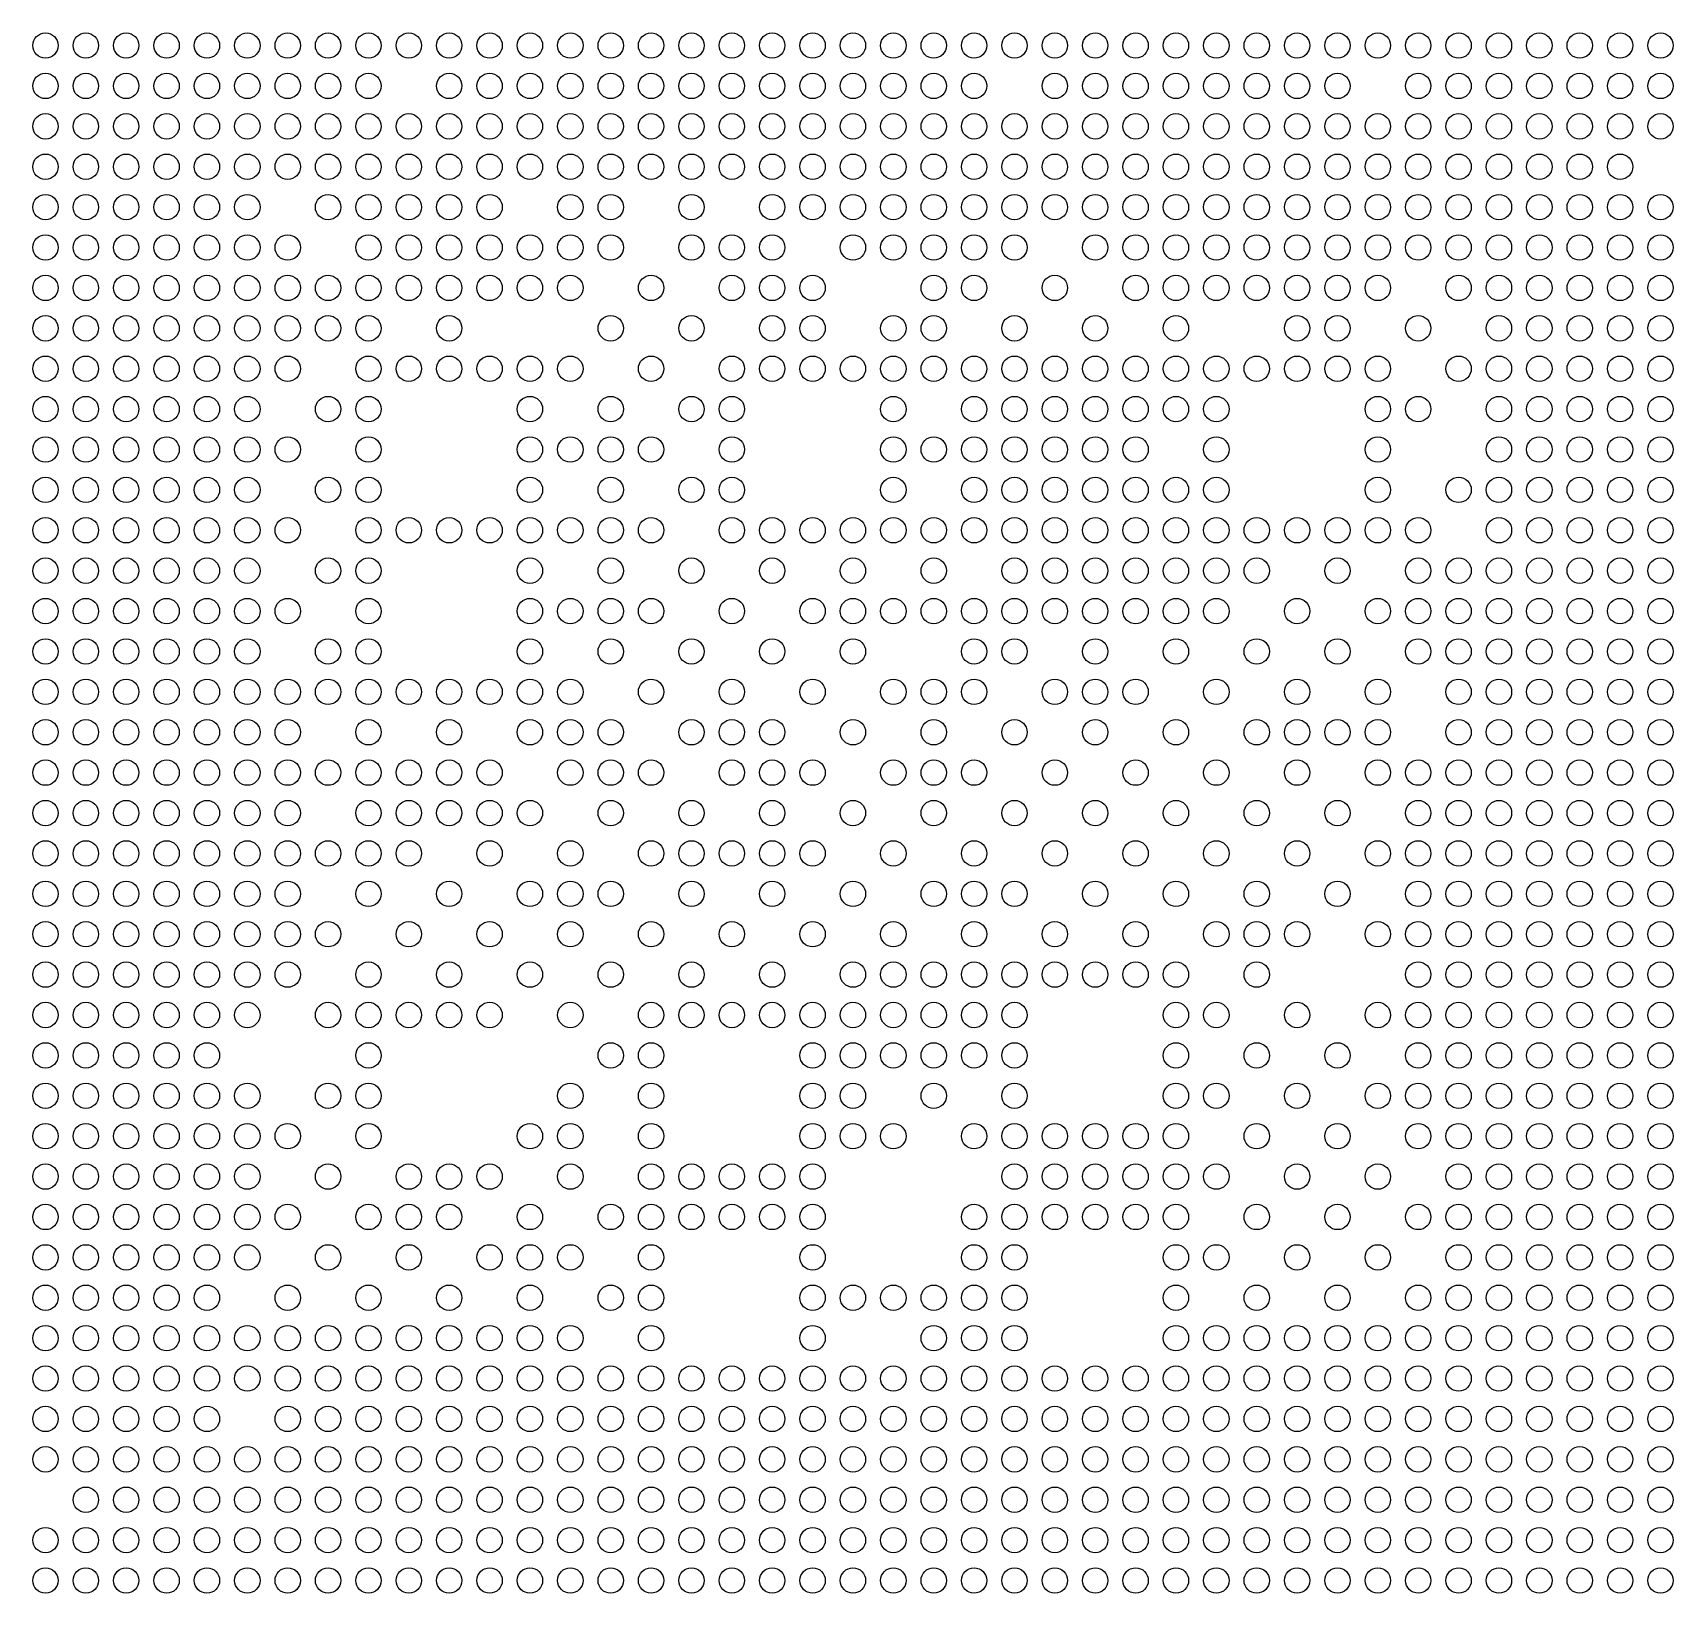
# Model space of a CAD drawing. Header units: millimetres. Extents: x 389 to 494, y 48 to 153.
# Drawn here: x 471.52 to 485.74, y 94.06 to 107.58 of the extents above; entities outside this region: 1.
import ezdxf

# ---------------------------------------------------------------- set-up
doc = ezdxf.new("R2010")
doc.units = ezdxf.units.MM

msp = doc.modelspace()

# ---------------------------------------------------------------- linework, layer by layer
for centre, radius in [((471.628, 107.474), 0.11), ((471.978, 107.474), 0.11), ((472.328, 107.474), 0.11), ((472.678, 107.474), 0.11), ((473.028, 107.474), 0.11), ((473.378, 107.474), 0.11), ((473.728, 107.474), 0.11), ((474.078, 107.474), 0.11), ((474.428, 107.474), 0.11), ((474.778, 107.474), 0.11), ((475.128, 107.474), 0.11), ((475.478, 107.474), 0.11), ((475.828, 107.474), 0.11), ((476.178, 107.474), 0.11), ((476.528, 107.474), 0.11), ((476.878, 107.474), 0.11), ((477.228, 107.474), 0.11), ((477.578, 107.474), 0.11), ((477.928, 107.474), 0.11), ((478.278, 107.474), 0.11), ((478.628, 107.474), 0.11), ((478.978, 107.474), 0.11), ((479.328, 107.474), 0.11), ((479.678, 107.474), 0.11), ((480.028, 107.474), 0.11), ((480.378, 107.474), 0.11), ((480.728, 107.474), 0.11), ((481.078, 107.474), 0.11), ((481.428, 107.474), 0.11), ((481.778, 107.474), 0.11), ((482.128, 107.474), 0.11), ((482.478, 107.474), 0.11), ((482.828, 107.474), 0.11), ((483.178, 107.474), 0.11), ((483.528, 107.474), 0.11), ((483.878, 107.474), 0.11), ((484.228, 107.474), 0.11), ((484.578, 107.474), 0.11), ((484.928, 107.474), 0.11), ((485.278, 107.474), 0.11), ((485.628, 107.474), 0.11), ((471.628, 107.124), 0.11), ((471.978, 107.124), 0.11), ((472.328, 107.124), 0.11), ((472.678, 107.124), 0.11), ((473.028, 107.124), 0.11), ((473.378, 107.124), 0.11), ((473.728, 107.124), 0.11), ((474.078, 107.124), 0.11), ((474.428, 107.124), 0.11), ((475.128, 107.124), 0.11), ((475.478, 107.124), 0.11), ((475.828, 107.124), 0.11), ((476.178, 107.124), 0.11), ((476.528, 107.124), 0.11), ((476.878, 107.124), 0.11), ((477.228, 107.124), 0.11), ((477.578, 107.124), 0.11), ((477.928, 107.124), 0.11), ((478.278, 107.124), 0.11), ((478.628, 107.124), 0.11), ((478.978, 107.124), 0.11), ((479.328, 107.124), 0.11), ((479.678, 107.124), 0.11), ((480.378, 107.124), 0.11), ((480.728, 107.124), 0.11), ((481.078, 107.124), 0.11), ((481.428, 107.124), 0.11), ((481.778, 107.124), 0.11), ((482.128, 107.124), 0.11), ((482.478, 107.124), 0.11), ((482.828, 107.124), 0.11), ((483.528, 107.124), 0.11), ((483.878, 107.124), 0.11), ((484.228, 107.124), 0.11), ((484.578, 107.124), 0.11), ((484.928, 107.124), 0.11), ((485.278, 107.124), 0.11), ((485.628, 107.124), 0.11), ((471.628, 106.774), 0.11), ((471.978, 106.774), 0.11), ((472.328, 106.774), 0.11), ((472.678, 106.774), 0.11), ((473.028, 106.774), 0.11), ((473.378, 106.774), 0.11), ((473.728, 106.774), 0.11), ((474.078, 106.774), 0.11), ((474.428, 106.774), 0.11), ((474.778, 106.774), 0.11), ((475.128, 106.774), 0.11), ((475.478, 106.774), 0.11), ((475.828, 106.774), 0.11), ((476.178, 106.774), 0.11), ((476.528, 106.774), 0.11), ((476.878, 106.774), 0.11), ((477.228, 106.774), 0.11), ((477.578, 106.774), 0.11), ((477.928, 106.774), 0.11), ((478.278, 106.774), 0.11), ((478.628, 106.774), 0.11), ((478.978, 106.774), 0.11), ((479.328, 106.774), 0.11), ((479.678, 106.774), 0.11), ((480.028, 106.774), 0.11), ((480.378, 106.774), 0.11), ((480.728, 106.774), 0.11), ((481.078, 106.774), 0.11), ((481.428, 106.774), 0.11), ((481.778, 106.774), 0.11), ((482.128, 106.774), 0.11), ((482.478, 106.774), 0.11), ((482.828, 106.774), 0.11), ((483.178, 106.774), 0.11), ((483.528, 106.774), 0.11), ((483.878, 106.774), 0.11), ((484.228, 106.774), 0.11), ((484.578, 106.774), 0.11), ((484.928, 106.774), 0.11), ((485.278, 106.774), 0.11), ((485.628, 106.774), 0.11), ((471.628, 106.424), 0.11), ((471.978, 106.424), 0.11), ((472.328, 106.424), 0.11), ((472.678, 106.424), 0.11), ((473.028, 106.424), 0.11), ((473.378, 106.424), 0.11), ((473.728, 106.424), 0.11), ((474.078, 106.424), 0.11), ((474.428, 106.424), 0.11), ((474.778, 106.424), 0.11), ((475.128, 106.424), 0.11), ((475.478, 106.424), 0.11), ((475.828, 106.424), 0.11), ((476.178, 106.424), 0.11), ((476.528, 106.424), 0.11), ((476.878, 106.424), 0.11), ((477.228, 106.424), 0.11), ((477.578, 106.424), 0.11), ((477.928, 106.424), 0.11), ((478.278, 106.424), 0.11), ((478.628, 106.424), 0.11), ((478.978, 106.424), 0.11), ((479.328, 106.424), 0.11), ((479.678, 106.424), 0.11), ((480.028, 106.424), 0.11), ((480.378, 106.424), 0.11), ((480.728, 106.424), 0.11), ((481.078, 106.424), 0.11), ((481.428, 106.424), 0.11), ((481.778, 106.424), 0.11), ((482.128, 106.424), 0.11), ((482.478, 106.424), 0.11), ((482.828, 106.424), 0.11), ((483.178, 106.424), 0.11), ((483.528, 106.424), 0.11), ((483.878, 106.424), 0.11), ((484.228, 106.424), 0.11), ((484.578, 106.424), 0.11), ((484.928, 106.424), 0.11), ((485.278, 106.424), 0.11), ((471.628, 106.074), 0.11), ((471.978, 106.074), 0.11), ((472.328, 106.074), 0.11), ((472.678, 106.074), 0.11), ((473.028, 106.074), 0.11), ((473.378, 106.074), 0.11), ((474.078, 106.074), 0.11), ((474.428, 106.074), 0.11), ((474.778, 106.074), 0.11), ((475.128, 106.074), 0.11), ((475.478, 106.074), 0.11), ((476.178, 106.074), 0.11), ((476.528, 106.074), 0.11), ((477.228, 106.074), 0.11), ((477.928, 106.074), 0.11), ((478.278, 106.074), 0.11), ((478.628, 106.074), 0.11), ((478.978, 106.074), 0.11), ((479.328, 106.074), 0.11), ((479.678, 106.074), 0.11), ((480.028, 106.074), 0.11), ((480.378, 106.074), 0.11), ((480.728, 106.074), 0.11), ((481.078, 106.074), 0.11), ((481.428, 106.074), 0.11), ((481.778, 106.074), 0.11), ((482.128, 106.074), 0.11), ((482.478, 106.074), 0.11), ((482.828, 106.074), 0.11), ((483.178, 106.074), 0.11), ((483.528, 106.074), 0.11), ((483.878, 106.074), 0.11), ((484.228, 106.074), 0.11), ((484.578, 106.074), 0.11), ((484.928, 106.074), 0.11), ((485.278, 106.074), 0.11), ((485.628, 106.074), 0.11), ((471.628, 105.724), 0.11), ((471.978, 105.724), 0.11), ((472.328, 105.724), 0.11), ((472.678, 105.724), 0.11), ((473.028, 105.724), 0.11), ((473.378, 105.724), 0.11), ((473.728, 105.724), 0.11), ((474.428, 105.724), 0.11), ((474.778, 105.724), 0.11), ((475.128, 105.724), 0.11), ((475.478, 105.724), 0.11), ((475.828, 105.724), 0.11), ((476.178, 105.724), 0.11), ((476.528, 105.724), 0.11), ((477.228, 105.724), 0.11), ((477.578, 105.724), 0.11), ((477.928, 105.724), 0.11), ((478.628, 105.724), 0.11), ((478.978, 105.724), 0.11), ((479.328, 105.724), 0.11), ((479.678, 105.724), 0.11), ((480.028, 105.724), 0.11), ((480.728, 105.724), 0.11), ((481.078, 105.724), 0.11), ((481.428, 105.724), 0.11), ((481.778, 105.724), 0.11), ((482.128, 105.724), 0.11), ((482.478, 105.724), 0.11), ((482.828, 105.724), 0.11), ((483.178, 105.724), 0.11), ((483.528, 105.724), 0.11), ((483.878, 105.724), 0.11), ((484.228, 105.724), 0.11), ((484.578, 105.724), 0.11), ((484.928, 105.724), 0.11), ((485.278, 105.724), 0.11), ((485.628, 105.724), 0.11), ((471.628, 105.374), 0.11), ((471.978, 105.374), 0.11), ((472.328, 105.374), 0.11), ((472.678, 105.374), 0.11), ((473.028, 105.374), 0.11), ((473.378, 105.374), 0.11), ((473.728, 105.374), 0.11), ((474.078, 105.374), 0.11), ((474.428, 105.374), 0.11), ((474.778, 105.374), 0.11), ((475.128, 105.374), 0.11), ((475.478, 105.374), 0.11), ((475.828, 105.374), 0.11), ((476.178, 105.374), 0.11), ((476.878, 105.374), 0.11), ((477.578, 105.374), 0.11), ((477.928, 105.374), 0.11), ((478.278, 105.374), 0.11), ((479.328, 105.374), 0.11), ((479.678, 105.374), 0.11), ((480.378, 105.374), 0.11), ((481.078, 105.374), 0.11), ((481.428, 105.374), 0.11), ((481.778, 105.374), 0.11), ((482.128, 105.374), 0.11), ((482.478, 105.374), 0.11), ((482.828, 105.374), 0.11), ((483.178, 105.374), 0.11), ((483.878, 105.374), 0.11), ((484.228, 105.374), 0.11), ((484.578, 105.374), 0.11), ((484.928, 105.374), 0.11), ((485.278, 105.374), 0.11), ((485.628, 105.374), 0.11), ((471.628, 105.024), 0.11), ((471.978, 105.024), 0.11), ((472.328, 105.024), 0.11), ((472.678, 105.024), 0.11), ((473.028, 105.024), 0.11), ((473.378, 105.024), 0.11), ((473.728, 105.024), 0.11), ((474.078, 105.024), 0.11), ((474.428, 105.024), 0.11), ((475.128, 105.024), 0.11), ((476.528, 105.024), 0.11), ((477.228, 105.024), 0.11), ((477.928, 105.024), 0.11), ((478.278, 105.024), 0.11), ((478.978, 105.024), 0.11), ((479.328, 105.024), 0.11), ((480.028, 105.024), 0.11), ((480.728, 105.024), 0.11), ((481.428, 105.024), 0.11), ((482.478, 105.024), 0.11), ((482.828, 105.024), 0.11), ((483.528, 105.024), 0.11), ((484.228, 105.024), 0.11), ((484.578, 105.024), 0.11), ((484.928, 105.024), 0.11), ((485.278, 105.024), 0.11), ((485.628, 105.024), 0.11), ((471.628, 104.674), 0.11), ((471.978, 104.674), 0.11), ((472.328, 104.674), 0.11), ((472.678, 104.674), 0.11), ((473.028, 104.674), 0.11), ((473.378, 104.674), 0.11), ((473.728, 104.674), 0.11), ((474.428, 104.674), 0.11), ((474.778, 104.674), 0.11), ((475.128, 104.674), 0.11), ((475.478, 104.674), 0.11), ((475.828, 104.674), 0.11), ((476.178, 104.674), 0.11), ((476.878, 104.674), 0.11), ((477.578, 104.674), 0.11), ((477.928, 104.674), 0.11), ((478.278, 104.674), 0.11), ((478.628, 104.674), 0.11), ((478.978, 104.674), 0.11), ((479.328, 104.674), 0.11), ((479.678, 104.674), 0.11), ((480.028, 104.674), 0.11), ((480.378, 104.674), 0.11), ((480.728, 104.674), 0.11), ((481.078, 104.674), 0.11), ((481.428, 104.674), 0.11), ((481.778, 104.674), 0.11), ((482.128, 104.674), 0.11), ((482.478, 104.674), 0.11), ((482.828, 104.674), 0.11), ((483.178, 104.674), 0.11), ((483.878, 104.674), 0.11), ((484.228, 104.674), 0.11), ((484.578, 104.674), 0.11), ((484.928, 104.674), 0.11), ((485.278, 104.674), 0.11), ((485.628, 104.674), 0.11), ((471.628, 104.324), 0.11), ((471.978, 104.324), 0.11), ((472.328, 104.324), 0.11), ((472.678, 104.324), 0.11), ((473.028, 104.324), 0.11), ((473.378, 104.324), 0.11), ((474.078, 104.324), 0.11), ((474.428, 104.324), 0.11), ((475.828, 104.324), 0.11), ((476.528, 104.324), 0.11), ((477.228, 104.324), 0.11), ((477.578, 104.324), 0.11), ((478.978, 104.324), 0.11), ((479.678, 104.324), 0.11), ((480.028, 104.324), 0.11), ((480.378, 104.324), 0.11), ((480.728, 104.324), 0.11), ((481.078, 104.324), 0.11), ((481.428, 104.324), 0.11), ((481.778, 104.324), 0.11), ((483.178, 104.324), 0.11), ((483.528, 104.324), 0.11), ((484.228, 104.324), 0.11), ((484.578, 104.324), 0.11), ((484.928, 104.324), 0.11), ((485.278, 104.324), 0.11), ((485.628, 104.324), 0.11), ((471.628, 103.974), 0.11), ((471.978, 103.974), 0.11), ((472.328, 103.974), 0.11), ((472.678, 103.974), 0.11), ((473.028, 103.974), 0.11), ((473.378, 103.974), 0.11), ((473.728, 103.974), 0.11), ((474.428, 103.974), 0.11), ((475.828, 103.974), 0.11), ((476.178, 103.974), 0.11), ((476.528, 103.974), 0.11), ((476.878, 103.974), 0.11), ((477.578, 103.974), 0.11), ((478.978, 103.974), 0.11), ((479.328, 103.974), 0.11), ((479.678, 103.974), 0.11), ((480.028, 103.974), 0.11), ((480.378, 103.974), 0.11), ((480.728, 103.974), 0.11), ((481.078, 103.974), 0.11), ((481.778, 103.974), 0.11), ((483.178, 103.974), 0.11), ((484.228, 103.974), 0.11), ((484.578, 103.974), 0.11), ((484.928, 103.974), 0.11), ((485.278, 103.974), 0.11), ((485.628, 103.974), 0.11), ((471.628, 103.624), 0.11), ((471.978, 103.624), 0.11), ((472.328, 103.624), 0.11), ((472.678, 103.624), 0.11), ((473.028, 103.624), 0.11), ((473.378, 103.624), 0.11), ((474.078, 103.624), 0.11), ((474.428, 103.624), 0.11), ((475.828, 103.624), 0.11), ((476.528, 103.624), 0.11), ((477.228, 103.624), 0.11), ((477.578, 103.624), 0.11), ((478.978, 103.624), 0.11), ((479.678, 103.624), 0.11), ((480.028, 103.624), 0.11), ((480.378, 103.624), 0.11), ((480.728, 103.624), 0.11), ((481.078, 103.624), 0.11), ((481.428, 103.624), 0.11), ((481.778, 103.624), 0.11), ((483.178, 103.624), 0.11), ((483.878, 103.624), 0.11), ((484.228, 103.624), 0.11), ((484.578, 103.624), 0.11), ((484.928, 103.624), 0.11), ((485.278, 103.624), 0.11), ((485.628, 103.624), 0.11), ((471.628, 103.274), 0.11), ((471.978, 103.274), 0.11), ((472.328, 103.274), 0.11), ((472.678, 103.274), 0.11), ((473.028, 103.274), 0.11), ((473.378, 103.274), 0.11), ((473.728, 103.274), 0.11), ((474.428, 103.274), 0.11), ((474.778, 103.274), 0.11), ((475.128, 103.274), 0.11), ((475.478, 103.274), 0.11), ((475.828, 103.274), 0.11), ((476.178, 103.274), 0.11), ((476.528, 103.274), 0.11), ((476.878, 103.274), 0.11), ((477.578, 103.274), 0.11), ((477.928, 103.274), 0.11), ((478.278, 103.274), 0.11), ((478.628, 103.274), 0.11), ((478.978, 103.274), 0.11), ((479.328, 103.274), 0.11), ((479.678, 103.274), 0.11), ((480.028, 103.274), 0.11), ((480.378, 103.274), 0.11), ((480.728, 103.274), 0.11), ((481.078, 103.274), 0.11), ((481.428, 103.274), 0.11), ((481.778, 103.274), 0.11), ((482.128, 103.274), 0.11), ((482.478, 103.274), 0.11), ((482.828, 103.274), 0.11), ((483.178, 103.274), 0.11), ((483.528, 103.274), 0.11), ((484.228, 103.274), 0.11), ((484.578, 103.274), 0.11), ((484.928, 103.274), 0.11), ((485.278, 103.274), 0.11), ((485.628, 103.274), 0.11), ((471.628, 102.924), 0.11), ((471.978, 102.924), 0.11), ((472.328, 102.924), 0.11), ((472.678, 102.924), 0.11), ((473.028, 102.924), 0.11), ((473.378, 102.924), 0.11), ((474.078, 102.924), 0.11), ((474.428, 102.924), 0.11), ((475.828, 102.924), 0.11), ((476.528, 102.924), 0.11), ((477.228, 102.924), 0.11), ((477.928, 102.924), 0.11), ((478.628, 102.924), 0.11), ((479.328, 102.924), 0.11), ((480.028, 102.924), 0.11), ((480.378, 102.924), 0.11), ((480.728, 102.924), 0.11), ((481.078, 102.924), 0.11), ((481.428, 102.924), 0.11), ((481.778, 102.924), 0.11), ((482.128, 102.924), 0.11), ((482.828, 102.924), 0.11), ((483.528, 102.924), 0.11), ((483.878, 102.924), 0.11), ((484.228, 102.924), 0.11), ((484.578, 102.924), 0.11), ((484.928, 102.924), 0.11), ((485.278, 102.924), 0.11), ((485.628, 102.924), 0.11), ((471.628, 102.574), 0.11), ((471.978, 102.574), 0.11), ((472.328, 102.574), 0.11), ((472.678, 102.574), 0.11), ((473.028, 102.574), 0.11), ((473.378, 102.574), 0.11), ((473.728, 102.574), 0.11), ((474.428, 102.574), 0.11), ((475.828, 102.574), 0.11), ((476.178, 102.574), 0.11), ((476.528, 102.574), 0.11), ((476.878, 102.574), 0.11), ((477.578, 102.574), 0.11), ((478.278, 102.574), 0.11), ((478.628, 102.574), 0.11), ((478.978, 102.574), 0.11), ((479.328, 102.574), 0.11), ((479.678, 102.574), 0.11), ((480.028, 102.574), 0.11), ((480.378, 102.574), 0.11), ((480.728, 102.574), 0.11), ((481.078, 102.574), 0.11), ((481.428, 102.574), 0.11), ((481.778, 102.574), 0.11), ((482.478, 102.574), 0.11), ((483.178, 102.574), 0.11), ((483.528, 102.574), 0.11), ((483.878, 102.574), 0.11), ((484.228, 102.574), 0.11), ((484.578, 102.574), 0.11), ((484.928, 102.574), 0.11), ((485.278, 102.574), 0.11), ((485.628, 102.574), 0.11), ((471.628, 102.224), 0.11), ((471.978, 102.224), 0.11), ((472.328, 102.224), 0.11), ((472.678, 102.224), 0.11), ((473.028, 102.224), 0.11), ((473.378, 102.224), 0.11), ((474.078, 102.224), 0.11), ((474.428, 102.224), 0.11), ((475.828, 102.224), 0.11), ((476.528, 102.224), 0.11), ((477.228, 102.224), 0.11), ((477.928, 102.224), 0.11), ((478.628, 102.224), 0.11), ((479.678, 102.224), 0.11), ((480.028, 102.224), 0.11), ((480.728, 102.224), 0.11), ((481.428, 102.224), 0.11), ((482.128, 102.224), 0.11), ((482.828, 102.224), 0.11), ((483.528, 102.224), 0.11), ((483.878, 102.224), 0.11), ((484.228, 102.224), 0.11), ((484.578, 102.224), 0.11), ((484.928, 102.224), 0.11), ((485.278, 102.224), 0.11), ((485.628, 102.224), 0.11), ((471.628, 101.874), 0.11), ((471.978, 101.874), 0.11), ((472.328, 101.874), 0.11), ((472.678, 101.874), 0.11), ((473.028, 101.874), 0.11), ((473.378, 101.874), 0.11), ((473.728, 101.874), 0.11), ((474.078, 101.874), 0.11), ((474.428, 101.874), 0.11), ((474.778, 101.874), 0.11), ((475.128, 101.874), 0.11), ((475.478, 101.874), 0.11), ((475.828, 101.874), 0.11), ((476.178, 101.874), 0.11), ((476.878, 101.874), 0.11), ((477.578, 101.874), 0.11), ((478.278, 101.874), 0.11), ((478.978, 101.874), 0.11), ((479.328, 101.874), 0.11), ((479.678, 101.874), 0.11), ((480.378, 101.874), 0.11), ((480.728, 101.874), 0.11), ((481.078, 101.874), 0.11), ((481.778, 101.874), 0.11), ((482.478, 101.874), 0.11), ((483.178, 101.874), 0.11), ((483.878, 101.874), 0.11), ((484.228, 101.874), 0.11), ((484.578, 101.874), 0.11), ((484.928, 101.874), 0.11), ((485.278, 101.874), 0.11), ((485.628, 101.874), 0.11), ((471.628, 101.524), 0.11), ((471.978, 101.524), 0.11), ((472.328, 101.524), 0.11), ((472.678, 101.524), 0.11), ((473.028, 101.524), 0.11), ((473.378, 101.524), 0.11), ((473.728, 101.524), 0.11), ((474.428, 101.524), 0.11), ((475.128, 101.524), 0.11), ((475.828, 101.524), 0.11), ((476.178, 101.524), 0.11), ((476.528, 101.524), 0.11), ((477.228, 101.524), 0.11), ((477.578, 101.524), 0.11), ((477.928, 101.524), 0.11), ((478.628, 101.524), 0.11), ((479.328, 101.524), 0.11), ((480.028, 101.524), 0.11), ((480.728, 101.524), 0.11), ((481.428, 101.524), 0.11), ((482.128, 101.524), 0.11), ((482.478, 101.524), 0.11), ((482.828, 101.524), 0.11), ((483.178, 101.524), 0.11), ((483.878, 101.524), 0.11), ((484.228, 101.524), 0.11), ((484.578, 101.524), 0.11), ((484.928, 101.524), 0.11), ((485.278, 101.524), 0.11), ((485.628, 101.524), 0.11), ((471.628, 101.174), 0.11), ((471.978, 101.174), 0.11), ((472.328, 101.174), 0.11), ((472.678, 101.174), 0.11), ((473.028, 101.174), 0.11), ((473.378, 101.174), 0.11), ((473.728, 101.174), 0.11), ((474.078, 101.174), 0.11), ((474.428, 101.174), 0.11), ((474.778, 101.174), 0.11), ((475.128, 101.174), 0.11), ((475.478, 101.174), 0.11), ((476.178, 101.174), 0.11), ((476.528, 101.174), 0.11), ((476.878, 101.174), 0.11), ((477.578, 101.174), 0.11), ((477.928, 101.174), 0.11), ((478.278, 101.174), 0.11), ((478.978, 101.174), 0.11), ((479.328, 101.174), 0.11), ((479.678, 101.174), 0.11), ((480.378, 101.174), 0.11), ((481.078, 101.174), 0.11), ((481.778, 101.174), 0.11), ((482.478, 101.174), 0.11), ((483.178, 101.174), 0.11), ((483.528, 101.174), 0.11), ((483.878, 101.174), 0.11), ((484.228, 101.174), 0.11), ((484.578, 101.174), 0.11), ((484.928, 101.174), 0.11), ((485.278, 101.174), 0.11), ((485.628, 101.174), 0.11), ((471.628, 100.824), 0.11), ((471.978, 100.824), 0.11), ((472.328, 100.824), 0.11), ((472.678, 100.824), 0.11), ((473.028, 100.824), 0.11), ((473.378, 100.824), 0.11), ((473.728, 100.824), 0.11), ((474.428, 100.824), 0.11), ((474.778, 100.824), 0.11), ((475.128, 100.824), 0.11), ((475.478, 100.824), 0.11), ((475.828, 100.824), 0.11), ((476.528, 100.824), 0.11), ((477.228, 100.824), 0.11), ((477.928, 100.824), 0.11), ((478.628, 100.824), 0.11), ((479.328, 100.824), 0.11), ((480.028, 100.824), 0.11), ((480.728, 100.824), 0.11), ((481.428, 100.824), 0.11), ((482.128, 100.824), 0.11), ((482.828, 100.824), 0.11), ((483.528, 100.824), 0.11), ((483.878, 100.824), 0.11), ((484.228, 100.824), 0.11), ((484.578, 100.824), 0.11), ((484.928, 100.824), 0.11), ((485.278, 100.824), 0.11), ((485.628, 100.824), 0.11), ((471.628, 100.474), 0.11), ((471.978, 100.474), 0.11), ((472.328, 100.474), 0.11), ((472.678, 100.474), 0.11), ((473.028, 100.474), 0.11), ((473.378, 100.474), 0.11), ((473.728, 100.474), 0.11), ((474.078, 100.474), 0.11), ((474.428, 100.474), 0.11), ((474.778, 100.474), 0.11), ((475.478, 100.474), 0.11), ((476.178, 100.474), 0.11), ((476.878, 100.474), 0.11), ((477.228, 100.474), 0.11), ((477.578, 100.474), 0.11), ((477.928, 100.474), 0.11), ((478.278, 100.474), 0.11), ((478.978, 100.474), 0.11), ((479.678, 100.474), 0.11), ((480.378, 100.474), 0.11), ((481.078, 100.474), 0.11), ((481.778, 100.474), 0.11), ((482.478, 100.474), 0.11), ((483.178, 100.474), 0.11), ((483.528, 100.474), 0.11), ((483.878, 100.474), 0.11), ((484.228, 100.474), 0.11), ((484.578, 100.474), 0.11), ((484.928, 100.474), 0.11), ((485.278, 100.474), 0.11), ((485.628, 100.474), 0.11), ((471.628, 100.124), 0.11), ((471.978, 100.124), 0.11), ((472.328, 100.124), 0.11), ((472.678, 100.124), 0.11), ((473.028, 100.124), 0.11), ((473.378, 100.124), 0.11), ((473.728, 100.124), 0.11), ((474.428, 100.124), 0.11), ((475.128, 100.124), 0.11), ((475.828, 100.124), 0.11), ((476.178, 100.124), 0.11), ((476.528, 100.124), 0.11), ((477.228, 100.124), 0.11), ((477.928, 100.124), 0.11), ((478.628, 100.124), 0.11), ((479.328, 100.124), 0.11), ((479.678, 100.124), 0.11), ((480.028, 100.124), 0.11), ((480.728, 100.124), 0.11), ((481.428, 100.124), 0.11), ((482.128, 100.124), 0.11), ((482.828, 100.124), 0.11), ((483.528, 100.124), 0.11), ((483.878, 100.124), 0.11), ((484.228, 100.124), 0.11), ((484.578, 100.124), 0.11), ((484.928, 100.124), 0.11), ((485.278, 100.124), 0.11), ((485.628, 100.124), 0.11), ((471.628, 99.774), 0.11), ((471.978, 99.774), 0.11), ((472.328, 99.774), 0.11), ((472.678, 99.774), 0.11), ((473.028, 99.774), 0.11), ((473.378, 99.774), 0.11), ((473.728, 99.774), 0.11), ((474.078, 99.774), 0.11), ((474.778, 99.774), 0.11), ((475.478, 99.774), 0.11), ((476.178, 99.774), 0.11), ((476.878, 99.774), 0.11), ((477.578, 99.774), 0.11), ((478.278, 99.774), 0.11), ((478.978, 99.774), 0.11), ((479.678, 99.774), 0.11), ((480.378, 99.774), 0.11), ((481.078, 99.774), 0.11), ((481.778, 99.774), 0.11), ((482.128, 99.774), 0.11), ((482.478, 99.774), 0.11), ((483.178, 99.774), 0.11), ((483.528, 99.774), 0.11), ((483.878, 99.774), 0.11), ((484.228, 99.774), 0.11), ((484.578, 99.774), 0.11), ((484.928, 99.774), 0.11), ((485.278, 99.774), 0.11), ((485.628, 99.774), 0.11), ((471.628, 99.424), 0.11), ((471.978, 99.424), 0.11), ((472.328, 99.424), 0.11), ((472.678, 99.424), 0.11), ((473.028, 99.424), 0.11), ((473.378, 99.424), 0.11), ((473.728, 99.424), 0.11), ((474.428, 99.424), 0.11), ((475.128, 99.424), 0.11), ((475.828, 99.424), 0.11), ((476.528, 99.424), 0.11), ((477.228, 99.424), 0.11), ((477.928, 99.424), 0.11), ((478.628, 99.424), 0.11), ((478.978, 99.424), 0.11), ((479.328, 99.424), 0.11), ((479.678, 99.424), 0.11), ((480.028, 99.424), 0.11), ((480.378, 99.424), 0.11), ((480.728, 99.424), 0.11), ((481.078, 99.424), 0.11), ((481.428, 99.424), 0.11), ((482.128, 99.424), 0.11), ((483.528, 99.424), 0.11), ((483.878, 99.424), 0.11), ((484.228, 99.424), 0.11), ((484.578, 99.424), 0.11), ((484.928, 99.424), 0.11), ((485.278, 99.424), 0.11), ((485.628, 99.424), 0.11), ((471.628, 99.074), 0.11), ((471.978, 99.074), 0.11), ((472.328, 99.074), 0.11), ((472.678, 99.074), 0.11), ((473.028, 99.074), 0.11), ((473.378, 99.074), 0.11), ((474.078, 99.074), 0.11), ((474.428, 99.074), 0.11), ((474.778, 99.074), 0.11), ((475.128, 99.074), 0.11), ((475.478, 99.074), 0.11), ((476.178, 99.074), 0.11), ((476.878, 99.074), 0.11), ((477.228, 99.074), 0.11), ((477.578, 99.074), 0.11), ((477.928, 99.074), 0.11), ((478.278, 99.074), 0.11), ((478.628, 99.074), 0.11), ((478.978, 99.074), 0.11), ((479.328, 99.074), 0.11), ((479.678, 99.074), 0.11), ((480.028, 99.074), 0.11), ((481.428, 99.074), 0.11), ((481.778, 99.074), 0.11), ((482.478, 99.074), 0.11), ((483.178, 99.074), 0.11), ((483.528, 99.074), 0.11), ((483.878, 99.074), 0.11), ((484.228, 99.074), 0.11), ((484.578, 99.074), 0.11), ((484.928, 99.074), 0.11), ((485.278, 99.074), 0.11), ((485.628, 99.074), 0.11), ((471.628, 98.724), 0.11), ((471.978, 98.724), 0.11), ((472.328, 98.724), 0.11), ((472.678, 98.724), 0.11), ((473.028, 98.724), 0.11), ((474.428, 98.724), 0.11), ((476.528, 98.724), 0.11), ((476.878, 98.724), 0.11), ((478.278, 98.724), 0.11), ((478.628, 98.724), 0.11), ((478.978, 98.724), 0.11), ((479.328, 98.724), 0.11), ((479.678, 98.724), 0.11), ((480.028, 98.724), 0.11), ((481.428, 98.724), 0.11), ((482.128, 98.724), 0.11), ((482.828, 98.724), 0.11), ((483.528, 98.724), 0.11), ((483.878, 98.724), 0.11), ((484.228, 98.724), 0.11), ((484.578, 98.724), 0.11), ((484.928, 98.724), 0.11), ((485.278, 98.724), 0.11), ((485.628, 98.724), 0.11), ((471.628, 98.374), 0.11), ((471.978, 98.374), 0.11), ((472.328, 98.374), 0.11), ((472.678, 98.374), 0.11), ((473.028, 98.374), 0.11), ((473.378, 98.374), 0.11), ((474.078, 98.374), 0.11), ((474.428, 98.374), 0.11), ((476.178, 98.374), 0.11), ((476.878, 98.374), 0.11), ((478.278, 98.374), 0.11), ((478.628, 98.374), 0.11), ((479.328, 98.374), 0.11), ((480.028, 98.374), 0.11), ((481.428, 98.374), 0.11), ((481.778, 98.374), 0.11), ((482.478, 98.374), 0.11), ((483.178, 98.374), 0.11), ((483.528, 98.374), 0.11), ((483.878, 98.374), 0.11), ((484.228, 98.374), 0.11), ((484.578, 98.374), 0.11), ((484.928, 98.374), 0.11), ((485.278, 98.374), 0.11), ((485.628, 98.374), 0.11), ((471.628, 98.024), 0.11), ((471.978, 98.024), 0.11), ((472.328, 98.024), 0.11), ((472.678, 98.024), 0.11), ((473.028, 98.024), 0.11), ((473.378, 98.024), 0.11), ((473.728, 98.024), 0.11), ((474.428, 98.024), 0.11), ((475.828, 98.024), 0.11), ((476.178, 98.024), 0.11), ((476.878, 98.024), 0.11), ((478.278, 98.024), 0.11), ((478.628, 98.024), 0.11), ((478.978, 98.024), 0.11), ((479.678, 98.024), 0.11), ((480.028, 98.024), 0.11), ((480.378, 98.024), 0.11), ((480.728, 98.024), 0.11), ((481.078, 98.024), 0.11), ((481.428, 98.024), 0.11), ((482.128, 98.024), 0.11), ((482.828, 98.024), 0.11), ((483.528, 98.024), 0.11), ((483.878, 98.024), 0.11), ((484.228, 98.024), 0.11), ((484.578, 98.024), 0.11), ((484.928, 98.024), 0.11), ((485.278, 98.024), 0.11), ((485.628, 98.024), 0.11), ((471.628, 97.674), 0.11), ((471.978, 97.674), 0.11), ((472.328, 97.674), 0.11), ((472.678, 97.674), 0.11), ((473.028, 97.674), 0.11), ((473.378, 97.674), 0.11), ((474.078, 97.674), 0.11), ((474.778, 97.674), 0.11), ((475.128, 97.674), 0.11), ((475.478, 97.674), 0.11), ((476.178, 97.674), 0.11), ((476.878, 97.674), 0.11), ((477.228, 97.674), 0.11), ((477.578, 97.674), 0.11), ((477.928, 97.674), 0.11), ((478.278, 97.674), 0.11), ((480.028, 97.674), 0.11), ((480.378, 97.674), 0.11), ((480.728, 97.674), 0.11), ((481.078, 97.674), 0.11), ((481.428, 97.674), 0.11), ((481.778, 97.674), 0.11), ((482.478, 97.674), 0.11), ((483.178, 97.674), 0.11), ((483.878, 97.674), 0.11), ((484.228, 97.674), 0.11), ((484.578, 97.674), 0.11), ((484.928, 97.674), 0.11), ((485.278, 97.674), 0.11), ((485.628, 97.674), 0.11), ((471.628, 97.324), 0.11), ((471.978, 97.324), 0.11), ((472.328, 97.324), 0.11), ((472.678, 97.324), 0.11), ((473.028, 97.324), 0.11), ((473.378, 97.324), 0.11), ((473.728, 97.324), 0.11), ((474.428, 97.324), 0.11), ((474.778, 97.324), 0.11), ((475.128, 97.324), 0.11), ((475.828, 97.324), 0.11), ((476.528, 97.324), 0.11), ((476.878, 97.324), 0.11), ((477.228, 97.324), 0.11), ((477.578, 97.324), 0.11), ((477.928, 97.324), 0.11), ((478.278, 97.324), 0.11), ((479.678, 97.324), 0.11), ((480.028, 97.324), 0.11), ((480.378, 97.324), 0.11), ((480.728, 97.324), 0.11), ((481.078, 97.324), 0.11), ((481.428, 97.324), 0.11), ((482.128, 97.324), 0.11), ((482.828, 97.324), 0.11), ((483.528, 97.324), 0.11), ((483.878, 97.324), 0.11), ((484.228, 97.324), 0.11), ((484.578, 97.324), 0.11), ((484.928, 97.324), 0.11), ((485.278, 97.324), 0.11), ((485.628, 97.324), 0.11), ((471.628, 96.974), 0.11), ((471.978, 96.974), 0.11), ((472.328, 96.974), 0.11), ((472.678, 96.974), 0.11), ((473.028, 96.974), 0.11), ((473.378, 96.974), 0.11), ((474.078, 96.974), 0.11), ((474.778, 96.974), 0.11), ((475.478, 96.974), 0.11), ((475.828, 96.974), 0.11), ((476.178, 96.974), 0.11), ((476.878, 96.974), 0.11), ((478.278, 96.974), 0.11), ((479.678, 96.974), 0.11), ((480.028, 96.974), 0.11), ((481.428, 96.974), 0.11), ((481.778, 96.974), 0.11), ((482.478, 96.974), 0.11), ((483.178, 96.974), 0.11), ((483.878, 96.974), 0.11), ((484.228, 96.974), 0.11), ((484.578, 96.974), 0.11), ((484.928, 96.974), 0.11), ((485.278, 96.974), 0.11), ((485.628, 96.974), 0.11), ((471.628, 96.624), 0.11), ((471.978, 96.624), 0.11), ((472.328, 96.624), 0.11), ((472.678, 96.624), 0.11), ((473.028, 96.624), 0.11), ((473.728, 96.624), 0.11), ((474.428, 96.624), 0.11), ((475.128, 96.624), 0.11), ((475.828, 96.624), 0.11), ((476.528, 96.624), 0.11), ((476.878, 96.624), 0.11), ((478.278, 96.624), 0.11), ((478.628, 96.624), 0.11), ((478.978, 96.624), 0.11), ((479.328, 96.624), 0.11), ((479.678, 96.624), 0.11), ((480.028, 96.624), 0.11), ((481.428, 96.624), 0.11), ((482.128, 96.624), 0.11), ((482.828, 96.624), 0.11), ((483.528, 96.624), 0.11), ((483.878, 96.624), 0.11), ((484.228, 96.624), 0.11), ((484.578, 96.624), 0.11), ((484.928, 96.624), 0.11), ((485.278, 96.624), 0.11), ((485.628, 96.624), 0.11), ((471.628, 96.274), 0.11), ((471.978, 96.274), 0.11), ((472.328, 96.274), 0.11), ((472.678, 96.274), 0.11), ((473.028, 96.274), 0.11), ((473.378, 96.274), 0.11), ((473.728, 96.274), 0.11), ((474.078, 96.274), 0.11), ((474.428, 96.274), 0.11), ((474.778, 96.274), 0.11), ((475.128, 96.274), 0.11), ((475.478, 96.274), 0.11), ((475.828, 96.274), 0.11), ((476.178, 96.274), 0.11), ((476.878, 96.274), 0.11), ((478.278, 96.274), 0.11), ((479.328, 96.274), 0.11), ((479.678, 96.274), 0.11), ((480.028, 96.274), 0.11), ((481.428, 96.274), 0.11), ((481.778, 96.274), 0.11), ((482.128, 96.274), 0.11), ((482.478, 96.274), 0.11), ((482.828, 96.274), 0.11), ((483.178, 96.274), 0.11), ((483.528, 96.274), 0.11), ((483.878, 96.274), 0.11), ((484.228, 96.274), 0.11), ((484.578, 96.274), 0.11), ((484.928, 96.274), 0.11), ((485.278, 96.274), 0.11), ((485.628, 96.274), 0.11), ((471.628, 95.924), 0.11), ((471.978, 95.924), 0.11), ((472.328, 95.924), 0.11), ((472.678, 95.924), 0.11), ((473.028, 95.924), 0.11), ((473.378, 95.924), 0.11), ((473.728, 95.924), 0.11), ((474.078, 95.924), 0.11), ((474.428, 95.924), 0.11), ((474.778, 95.924), 0.11), ((475.128, 95.924), 0.11), ((475.478, 95.924), 0.11), ((475.828, 95.924), 0.11), ((476.178, 95.924), 0.11), ((476.528, 95.924), 0.11), ((476.878, 95.924), 0.11), ((477.228, 95.924), 0.11), ((477.578, 95.924), 0.11), ((477.928, 95.924), 0.11), ((478.278, 95.924), 0.11), ((478.628, 95.924), 0.11), ((478.978, 95.924), 0.11), ((479.328, 95.924), 0.11), ((479.678, 95.924), 0.11), ((480.028, 95.924), 0.11), ((480.378, 95.924), 0.11), ((480.728, 95.924), 0.11), ((481.078, 95.924), 0.11), ((481.428, 95.924), 0.11), ((481.778, 95.924), 0.11), ((482.128, 95.924), 0.11), ((482.478, 95.924), 0.11), ((482.828, 95.924), 0.11), ((483.178, 95.924), 0.11), ((483.528, 95.924), 0.11), ((483.878, 95.924), 0.11), ((484.228, 95.924), 0.11), ((484.578, 95.924), 0.11), ((484.928, 95.924), 0.11), ((485.278, 95.924), 0.11), ((485.628, 95.924), 0.11), ((471.628, 95.574), 0.11), ((471.978, 95.574), 0.11), ((472.328, 95.574), 0.11), ((472.678, 95.574), 0.11), ((473.028, 95.574), 0.11), ((473.728, 95.574), 0.11), ((474.078, 95.574), 0.11), ((474.428, 95.574), 0.11), ((474.778, 95.574), 0.11), ((475.128, 95.574), 0.11), ((475.478, 95.574), 0.11), ((475.828, 95.574), 0.11), ((476.178, 95.574), 0.11), ((476.528, 95.574), 0.11), ((476.878, 95.574), 0.11), ((477.228, 95.574), 0.11), ((477.578, 95.574), 0.11), ((477.928, 95.574), 0.11), ((478.278, 95.574), 0.11), ((478.628, 95.574), 0.11), ((478.978, 95.574), 0.11), ((479.328, 95.574), 0.11), ((479.678, 95.574), 0.11), ((480.028, 95.574), 0.11), ((480.378, 95.574), 0.11), ((480.728, 95.574), 0.11), ((481.078, 95.574), 0.11), ((481.428, 95.574), 0.11), ((481.778, 95.574), 0.11), ((482.128, 95.574), 0.11), ((482.478, 95.574), 0.11), ((482.828, 95.574), 0.11), ((483.178, 95.574), 0.11), ((483.528, 95.574), 0.11), ((483.878, 95.574), 0.11), ((484.228, 95.574), 0.11), ((484.578, 95.574), 0.11), ((484.928, 95.574), 0.11), ((485.278, 95.574), 0.11), ((485.628, 95.574), 0.11), ((471.628, 95.224), 0.11), ((471.978, 95.224), 0.11), ((472.328, 95.224), 0.11), ((472.678, 95.224), 0.11), ((473.028, 95.224), 0.11), ((473.378, 95.224), 0.11), ((473.728, 95.224), 0.11), ((474.078, 95.224), 0.11), ((474.428, 95.224), 0.11), ((474.778, 95.224), 0.11), ((475.128, 95.224), 0.11), ((475.478, 95.224), 0.11), ((475.828, 95.224), 0.11), ((476.178, 95.224), 0.11), ((476.528, 95.224), 0.11), ((476.878, 95.224), 0.11), ((477.228, 95.224), 0.11), ((477.578, 95.224), 0.11), ((477.928, 95.224), 0.11), ((478.278, 95.224), 0.11), ((478.628, 95.224), 0.11), ((478.978, 95.224), 0.11), ((479.328, 95.224), 0.11), ((479.678, 95.224), 0.11), ((480.028, 95.224), 0.11), ((480.378, 95.224), 0.11), ((480.728, 95.224), 0.11), ((481.078, 95.224), 0.11), ((481.428, 95.224), 0.11), ((481.778, 95.224), 0.11), ((482.128, 95.224), 0.11), ((482.478, 95.224), 0.11), ((482.828, 95.224), 0.11), ((483.178, 95.224), 0.11), ((483.528, 95.224), 0.11), ((483.878, 95.224), 0.11), ((484.228, 95.224), 0.11), ((484.578, 95.224), 0.11), ((484.928, 95.224), 0.11), ((485.278, 95.224), 0.11), ((485.628, 95.224), 0.11), ((471.978, 94.874), 0.11), ((472.328, 94.874), 0.11), ((472.678, 94.874), 0.11), ((473.028, 94.874), 0.11), ((473.378, 94.874), 0.11), ((473.728, 94.874), 0.11), ((474.078, 94.874), 0.11), ((474.428, 94.874), 0.11), ((474.778, 94.874), 0.11), ((475.128, 94.874), 0.11), ((475.478, 94.874), 0.11), ((475.828, 94.874), 0.11), ((476.178, 94.874), 0.11), ((476.528, 94.874), 0.11), ((476.878, 94.874), 0.11), ((477.228, 94.874), 0.11), ((477.578, 94.874), 0.11), ((477.928, 94.874), 0.11), ((478.278, 94.874), 0.11), ((478.628, 94.874), 0.11), ((478.978, 94.874), 0.11), ((479.328, 94.874), 0.11), ((479.678, 94.874), 0.11), ((480.028, 94.874), 0.11), ((480.378, 94.874), 0.11), ((480.728, 94.874), 0.11), ((481.078, 94.874), 0.11), ((481.428, 94.874), 0.11), ((481.778, 94.874), 0.11), ((482.128, 94.874), 0.11), ((482.478, 94.874), 0.11), ((482.828, 94.874), 0.11), ((483.178, 94.874), 0.11), ((483.528, 94.874), 0.11), ((483.878, 94.874), 0.11), ((484.228, 94.874), 0.11), ((484.578, 94.874), 0.11), ((484.928, 94.874), 0.11), ((485.278, 94.874), 0.11), ((485.628, 94.874), 0.11), ((471.628, 94.524), 0.11), ((471.978, 94.524), 0.11), ((472.328, 94.524), 0.11), ((472.678, 94.524), 0.11), ((473.028, 94.524), 0.11), ((473.378, 94.524), 0.11), ((473.728, 94.524), 0.11), ((474.078, 94.524), 0.11), ((474.428, 94.524), 0.11), ((474.778, 94.524), 0.11), ((475.128, 94.524), 0.11), ((475.478, 94.524), 0.11), ((475.828, 94.524), 0.11), ((476.178, 94.524), 0.11), ((476.528, 94.524), 0.11), ((476.878, 94.524), 0.11), ((477.228, 94.524), 0.11), ((477.578, 94.524), 0.11), ((477.928, 94.524), 0.11), ((478.278, 94.524), 0.11), ((478.628, 94.524), 0.11), ((478.978, 94.524), 0.11), ((479.328, 94.524), 0.11), ((479.678, 94.524), 0.11), ((480.028, 94.524), 0.11), ((480.378, 94.524), 0.11), ((480.728, 94.524), 0.11), ((481.078, 94.524), 0.11), ((481.428, 94.524), 0.11), ((481.778, 94.524), 0.11), ((482.128, 94.524), 0.11), ((482.478, 94.524), 0.11), ((482.828, 94.524), 0.11), ((483.178, 94.524), 0.11), ((483.528, 94.524), 0.11), ((483.878, 94.524), 0.11), ((484.228, 94.524), 0.11), ((484.578, 94.524), 0.11), ((484.928, 94.524), 0.11), ((485.278, 94.524), 0.11), ((485.628, 94.524), 0.11), ((471.628, 94.174), 0.11), ((471.978, 94.174), 0.11), ((472.328, 94.174), 0.11), ((472.678, 94.174), 0.11), ((473.028, 94.174), 0.11), ((473.378, 94.174), 0.11), ((473.728, 94.174), 0.11), ((474.078, 94.174), 0.11), ((474.428, 94.174), 0.11), ((474.778, 94.174), 0.11), ((475.128, 94.174), 0.11), ((475.478, 94.174), 0.11), ((475.828, 94.174), 0.11), ((476.178, 94.174), 0.11), ((476.528, 94.174), 0.11), ((476.878, 94.174), 0.11), ((477.228, 94.174), 0.11), ((477.578, 94.174), 0.11), ((477.928, 94.174), 0.11), ((478.278, 94.174), 0.11), ((478.628, 94.174), 0.11), ((478.978, 94.174), 0.11), ((479.328, 94.174), 0.11), ((479.678, 94.174), 0.11), ((480.028, 94.174), 0.11), ((480.378, 94.174), 0.11), ((480.728, 94.174), 0.11), ((481.078, 94.174), 0.11), ((481.428, 94.174), 0.11), ((481.778, 94.174), 0.11), ((482.128, 94.174), 0.11), ((482.478, 94.174), 0.11), ((482.828, 94.174), 0.11), ((483.178, 94.174), 0.11), ((483.528, 94.174), 0.11), ((483.878, 94.174), 0.11), ((484.228, 94.174), 0.11), ((484.578, 94.174), 0.11), ((484.928, 94.174), 0.11), ((485.278, 94.174), 0.11), ((485.628, 94.174), 0.11), ((492.728, 49.424), 1)]:
    msp.add_circle(centre, radius)

doc.saveas('drawing.dxf')
